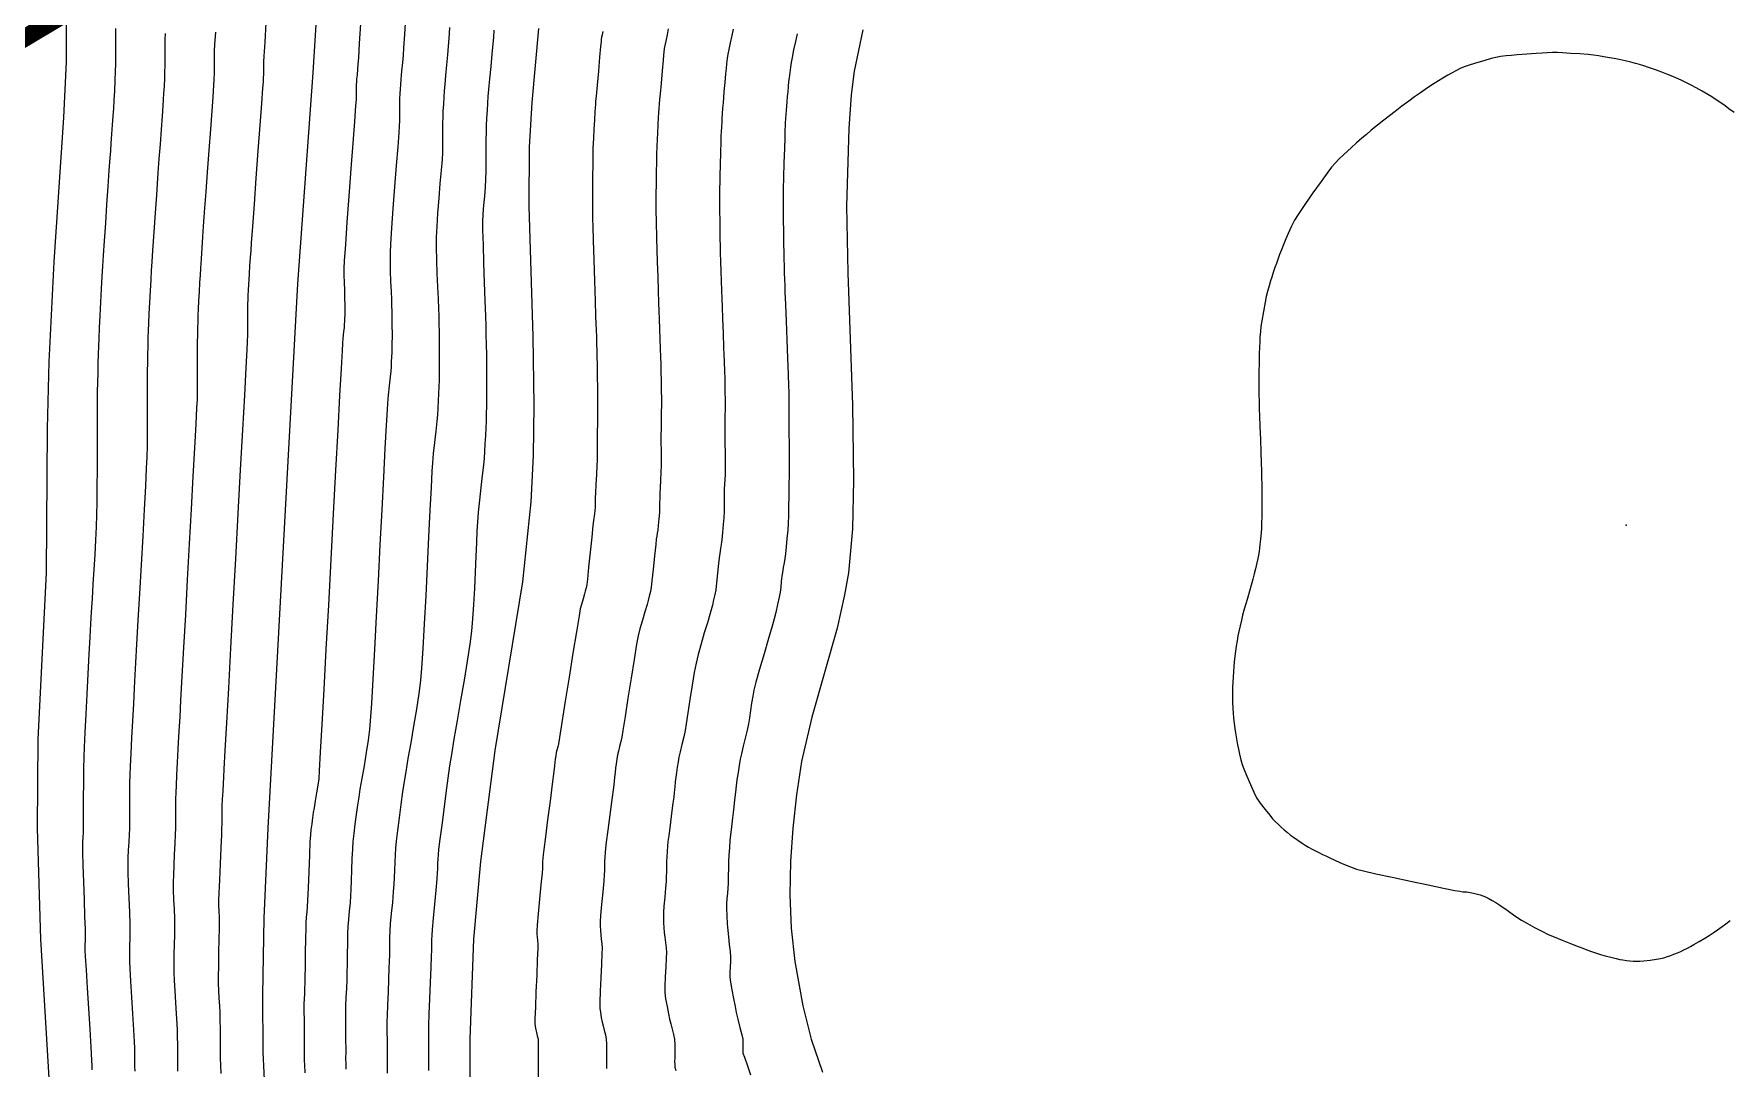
# Model space of a CAD drawing. Extents: x 27 to 849, y 0 to 853.
# Drawn here: x 85.5 to 180.9, y 538.4 to 596.6 of the extents above; entities that cross this region are included whole.
import ezdxf

# ---------------------------------------------------------------- set-up
doc = ezdxf.new("R2010")
doc.units = 0
doc.header["$LTSCALE"] = 2
for name, color, linetype in [('ARQ - PORTAS E ESQUADRIAS 1-50', 2, 'Continuous'), ('Curva 1 m', 5, 'Continuous'), ('Curva Mestra', 1, 'Continuous'), ('REL_Ponto_Cotado_Altimetrico_P', 7, 'Continuous')]:
    doc.layers.add(name, color=color, linetype=linetype)

msp = doc.modelspace()

# ---------------------------------------------------------------- linework, layer by layer
at = {"layer": 'ARQ - PORTAS E ESQUADRIAS 1-50', "const_width": 1}
msp.add_lwpolyline([(619.662, 64.962), (532.953, 53.734), (488.222, 57.382), (464.071, 66.688), (452.245, 74.702), (148.786, 382.232), (76.606, 469.903), (65.463, 493.563), (62.139, 582.817), (440.601, 808.535), (802.504, 491.862), (619.662, 64.962)], close=True, dxfattribs=at)
at = {"layer": 'Curva 1 m', "linetype": 'Continuous', "lineweight": -3}
for points, elevation in [([(106.357, 597.553), (106.299, 596.597), (106.254, 595.847), (106.227, 595.44), (106.192, 595.029), (106.146, 594.54), (106.103, 594.084), (106.076, 593.773), (106.06, 593.542), (106.044, 593.272), (106.03, 593.003), (106.02, 592.771), (106.017, 592.5), (106.017, 592.138), (106.016, 591.76), (106.01, 591.44), (105.984, 591.064), (105.925, 590.287), (105.843, 589.236), (105.751, 588.038), (105.658, 586.819), (105.576, 585.708), (105.516, 584.831), (105.49, 584.315), (105.49, 583.855), (105.504, 583.298), (105.526, 582.708), (105.55, 582.149), (105.57, 581.685), (105.581, 581.379), (105.589, 581.008), (105.596, 580.568), (105.602, 580.149), (105.604, 579.838), (105.603, 579.572), (105.599, 579.26), (105.593, 578.954), (105.587, 578.702), (105.577, 578.461), (105.564, 578.181), (105.548, 577.901), (105.532, 577.66), (105.499, 577.33), (105.445, 576.836), (105.387, 576.305), (105.345, 575.859), (105.322, 575.472), (105.275, 574.591), (105.208, 573.303), (105.124, 571.698), (105.028, 569.863), (104.925, 567.887), (104.818, 565.857), (104.712, 563.861), (104.611, 561.988), (104.519, 560.326), (104.442, 558.962), (104.382, 557.986), (104.344, 557.484), (104.267, 556.896), (104.157, 556.196), (104.03, 555.455), (103.906, 554.743), (103.799, 554.131), (103.727, 553.69), (103.662, 553.239), (103.588, 552.715), (103.514, 552.167), (103.45, 551.643), (103.403, 551.19), (103.376, 550.765), (103.351, 550.208), (103.329, 549.594), (103.308, 548.997), (103.29, 548.491), (103.274, 548.15), (103.24, 547.745), (103.193, 547.275), (103.148, 546.805), (103.117, 546.4), (103.104, 546.009), (103.094, 545.461), (103.086, 544.85), (103.078, 544.27), (103.069, 543.816), (103.054, 543.401), (103.033, 542.914), (103.011, 542.408), (102.993, 541.941), (102.982, 541.566), (102.98, 541.198), (102.983, 540.756), (102.987, 540.305), (102.992, 539.907), (102.995, 539.627), (102.995, 539.338), (102.994, 539.002), (102.995, 538.666), (102.998, 538.377)], 42), ([(90.046, 596.94), (90.041, 596.604), (90.042, 596.188), (90.044, 595.74), (90.045, 595.308), (90.041, 594.94), (90.028, 594.536), (90.006, 594.012), (89.979, 593.44), (89.952, 592.892), (89.927, 592.44), (89.898, 592.01), (89.862, 591.513), (89.823, 590.992), (89.785, 590.494), (89.753, 590.065), (89.724, 589.653), (89.676, 588.951), (89.613, 588.046), (89.543, 587.027), (89.472, 585.981), (89.406, 584.997), (89.351, 584.162), (89.313, 583.565), (89.28, 582.98), (89.243, 582.289), (89.203, 581.542), (89.166, 580.794), (89.132, 580.097), (89.104, 579.503), (89.086, 579.065), (89.071, 578.621), (89.056, 578.11), (89.042, 577.565), (89.03, 577.02), (89.02, 576.509), (89.013, 576.065), (89.01, 575.623), (89.009, 574.942), (89.009, 574.088), (89.008, 573.127), (89.006, 572.128), (89.001, 571.157), (88.991, 570.28), (88.976, 569.565), (88.951, 568.9), (88.915, 568.148), (88.872, 567.34), (88.823, 566.502), (88.773, 565.664), (88.724, 564.856), (88.68, 564.105), (88.642, 563.44), (88.602, 562.693), (88.55, 561.729), (88.49, 560.631), (88.428, 559.477), (88.368, 558.351), (88.316, 557.332), (88.276, 556.501), (88.254, 555.94), (88.242, 555.293), (88.234, 554.49), (88.231, 553.642), (88.229, 552.86), (88.228, 552.256), (88.225, 551.94), (88.216, 551.706), (88.202, 551.433), (88.189, 551.161), (88.182, 550.927), (88.19, 550.577), (88.212, 549.857), (88.243, 548.918), (88.277, 547.906), (88.307, 546.971), (88.33, 546.262), (88.34, 545.927), (88.335, 545.652), (88.326, 545.339), (88.324, 545.065), (88.341, 544.727), (88.386, 543.977), (88.447, 542.953), (88.518, 541.794), (88.589, 540.637), (88.651, 539.621), (88.695, 538.884), (88.713, 538.565), (88.716, 538.349)], 36), ([(92.842, 596.65), (92.822, 596.315), (92.817, 595.968), (92.819, 595.565), (92.821, 595.162), (92.818, 594.815), (92.808, 594.514), (92.792, 594.126), (92.772, 593.7), (92.751, 593.288), (92.732, 592.94), (92.708, 592.586), (92.666, 592.001), (92.611, 591.259), (92.55, 590.434), (92.488, 589.598), (92.431, 588.825), (92.385, 588.19), (92.342, 587.569), (92.29, 586.827), (92.235, 586.023), (92.18, 585.212), (92.129, 584.453), (92.086, 583.801), (92.056, 583.315), (92.026, 582.794), (91.993, 582.174), (91.959, 581.515), (91.927, 580.881), (91.901, 580.336), (91.885, 579.94), (91.871, 579.533), (91.858, 579.062), (91.847, 578.568), (91.837, 578.097), (91.83, 577.69), (91.828, 577.299), (91.827, 576.688), (91.828, 575.928), (91.827, 575.09), (91.823, 574.244), (91.816, 573.462), (91.803, 572.815), (91.777, 572.197), (91.726, 571.186), (91.656, 569.88), (91.574, 568.374), (91.484, 566.765), (91.393, 565.15), (91.307, 563.626), (91.231, 562.29), (91.172, 561.237), (91.135, 560.565), (91.095, 559.823), (91.047, 558.934), (90.994, 557.973), (90.943, 557.017), (90.898, 556.142), (90.863, 555.424), (90.844, 554.94), (90.835, 554.478), (90.831, 553.927), (90.829, 553.343), (90.829, 552.78), (90.827, 552.294), (90.822, 551.94), (90.808, 551.574), (90.787, 551.149), (90.764, 550.704), (90.745, 550.28), (90.736, 549.913), (90.743, 549.48), (90.764, 548.803), (90.793, 548.008), (90.821, 547.219), (90.844, 546.563), (90.854, 546.163), (90.849, 545.765), (90.835, 545.302), (90.823, 544.839), (90.822, 544.441), (90.84, 544.044), (90.882, 543.334), (90.937, 542.438), (90.997, 541.484), (91.053, 540.602), (91.095, 539.92), (91.114, 539.566), (91.12, 539.253), (91.12, 538.884), (91.12, 538.532), (91.123, 538.273)], 37), ([(95.664, 596.742), (95.618, 596.033), (95.597, 595.69), (95.594, 595.459), (95.595, 595.19), (95.597, 594.921), (95.595, 594.69), (95.586, 594.429), (95.571, 594.09), (95.554, 593.738), (95.538, 593.44), (95.512, 593.074), (95.457, 592.308), (95.38, 591.268), (95.293, 590.077), (95.204, 588.862), (95.122, 587.747), (95.056, 586.856), (95.017, 586.315), (94.983, 585.815), (94.941, 585.221), (94.898, 584.59), (94.857, 583.981), (94.822, 583.454), (94.798, 583.065), (94.774, 582.639), (94.747, 582.129), (94.72, 581.607), (94.698, 581.145), (94.684, 580.815), (94.673, 580.468), (94.662, 580.065), (94.653, 579.662), (94.647, 579.315), (94.646, 578.995), (94.646, 578.487), (94.646, 577.864), (94.644, 577.203), (94.639, 576.578), (94.629, 576.065), (94.608, 575.602), (94.56, 574.668), (94.489, 573.349), (94.402, 571.73), (94.302, 569.896), (94.194, 567.932), (94.083, 565.923), (93.974, 563.954), (93.872, 562.11), (93.782, 560.477), (93.708, 559.139), (93.655, 558.182), (93.628, 557.69), (93.596, 557.102), (93.557, 556.392), (93.517, 555.64), (93.479, 554.927), (93.45, 554.333), (93.434, 553.94), (93.427, 553.579), (93.426, 553.159), (93.426, 552.721), (93.424, 552.301), (93.419, 551.94), (93.405, 551.576), (93.381, 551.063), (93.351, 550.47), (93.322, 549.866), (93.299, 549.319), (93.289, 548.9), (93.296, 548.448), (93.314, 547.924), (93.338, 547.376), (93.358, 546.852), (93.368, 546.4), (93.364, 545.941), (93.349, 545.401), (93.332, 544.831), (93.32, 544.285), (93.32, 543.816), (93.338, 543.372), (93.373, 542.782), (93.416, 542.126), (93.46, 541.485), (93.496, 540.938), (93.515, 540.566), (93.522, 540.202), (93.524, 539.768), (93.524, 539.322), (93.524, 538.922), (93.528, 538.627), (93.54, 538.273)], 38), ([(98.511, 597.259), (98.442, 596.173), (98.393, 595.392), (98.373, 595.065), (98.371, 594.906), (98.373, 594.724), (98.372, 594.565), (98.365, 594.381), (98.354, 594.146), (98.343, 593.94), (98.318, 593.585), (98.255, 592.724), (98.166, 591.499), (98.06, 590.052), (97.948, 588.525), (97.841, 587.058), (97.748, 585.794), (97.681, 584.874), (97.65, 584.44), (97.622, 584.046), (97.59, 583.577), (97.56, 583.134), (97.54, 582.815), (97.524, 582.541), (97.507, 582.215), (97.492, 581.908), (97.483, 581.69), (97.475, 581.451), (97.469, 581.179), (97.464, 580.94), (97.464, 580.663), (97.464, 580.215), (97.462, 579.723), (97.455, 579.315), (97.434, 578.885), (97.379, 577.848), (97.295, 576.304), (97.19, 574.356), (97.067, 572.103), (96.933, 569.648), (96.793, 567.09), (96.653, 564.531), (96.518, 562.072), (96.394, 559.815), (96.287, 557.859), (96.202, 556.307), (96.145, 555.258), (96.12, 554.815), (96.101, 554.454), (96.077, 554.016), (96.053, 553.571), (96.034, 553.189), (96.023, 552.94), (96.02, 552.709), (96.019, 552.44), (96.019, 552.171), (96.016, 551.94), (96.001, 551.57), (95.969, 550.845), (95.928, 549.938), (95.887, 549.026), (95.856, 548.284), (95.843, 547.887), (95.848, 547.598), (95.861, 547.262), (95.875, 546.926), (95.883, 546.637), (95.878, 546.296), (95.865, 545.692), (95.848, 544.951), (95.831, 544.203), (95.82, 543.574), (95.818, 543.191), (95.835, 542.815), (95.865, 542.379), (95.896, 541.942), (95.916, 541.566), (95.922, 541.179), (95.924, 540.612), (95.925, 539.981), (95.927, 539.399), (95.933, 538.982), (95.946, 538.603), (95.967, 538.129)], 39), ([(103.828, 597.194), (103.76, 596.096), (103.711, 595.295), (103.688, 594.94), (103.663, 594.655), (103.633, 594.332), (103.612, 594.107), (103.602, 593.947), (103.591, 593.765), (103.584, 593.606), (103.583, 593.413), (103.583, 593.162), (103.579, 592.94), (103.554, 592.58), (103.49, 591.715), (103.398, 590.485), (103.29, 589.034), (103.176, 587.504), (103.068, 586.037), (102.976, 584.776), (102.911, 583.863), (102.886, 583.44), (102.889, 583.075), (102.904, 582.636), (102.921, 582.233), (102.932, 581.972), (102.937, 581.715), (102.941, 581.423), (102.943, 581.202), (102.942, 581.018), (102.939, 580.809), (102.934, 580.633), (102.928, 580.467), (102.918, 580.278), (102.907, 580.113), (102.882, 579.871), (102.844, 579.522), (102.813, 579.212), (102.791, 578.818), (102.736, 577.806), (102.654, 576.279), (102.55, 574.339), (102.429, 572.088), (102.297, 569.628), (102.159, 567.063), (102.021, 564.493), (101.887, 562.021), (101.764, 559.75), (101.656, 557.781), (101.569, 556.217), (101.508, 555.16), (101.478, 554.712), (101.43, 554.352), (101.36, 553.92), (101.284, 553.48), (101.215, 553.091), (101.17, 552.815), (101.128, 552.526), (101.082, 552.191), (101.039, 551.855), (101.008, 551.565), (100.987, 551.165), (100.954, 550.417), (100.917, 549.5), (100.881, 548.592), (100.851, 547.87), (100.835, 547.512), (100.811, 547.233), (100.779, 546.915), (100.757, 546.637), (100.748, 546.321), (100.737, 545.706), (100.723, 544.939), (100.71, 544.166), (100.7, 543.534), (100.693, 543.191), (100.683, 542.931), (100.67, 542.629), (100.657, 542.326), (100.649, 542.066), (100.649, 541.698), (100.653, 541.075), (100.659, 540.377), (100.664, 539.785), (100.666, 539.482), (100.666, 539.282), (100.666, 539.056), (100.668, 538.857), (100.677, 538.616), (100.696, 538.182)], 41), ([(108.832, 596.995), (108.796, 596.384), (108.766, 595.94), (108.726, 595.462), (108.673, 594.887), (108.618, 594.301), (108.57, 593.789), (108.54, 593.44), (108.516, 593.093), (108.492, 592.689), (108.47, 592.285), (108.456, 591.937), (108.451, 591.626), (108.451, 591.214), (108.451, 590.757), (108.449, 590.313), (108.44, 589.94), (108.416, 589.571), (108.367, 588.971), (108.303, 588.216), (108.234, 587.384), (108.169, 586.551), (108.12, 585.794), (108.094, 585.19), (108.093, 584.609), (108.108, 583.912), (108.133, 583.159), (108.163, 582.409), (108.193, 581.724), (108.218, 581.163), (108.231, 580.786), (108.24, 580.353), (108.249, 579.838), (108.257, 579.308), (108.263, 578.831), (108.265, 578.475), (108.263, 578.075), (108.257, 577.608), (108.249, 577.148), (108.239, 576.77), (108.225, 576.409), (108.205, 575.989), (108.182, 575.569), (108.157, 575.208), (108.121, 574.837), (108.061, 574.285), (107.991, 573.649), (107.925, 573.025), (107.877, 572.507), (107.848, 572.03), (107.801, 571.102), (107.738, 569.831), (107.664, 568.322), (107.583, 566.683), (107.499, 565.02), (107.415, 563.439), (107.336, 562.047), (107.266, 560.951), (107.209, 560.257), (107.113, 559.514), (106.979, 558.636), (106.821, 557.69), (106.657, 556.743), (106.502, 555.862), (106.372, 555.114), (106.284, 554.565), (106.201, 553.978), (106.104, 553.269), (106.004, 552.518), (105.913, 551.805), (105.84, 551.21), (105.799, 550.815), (105.775, 550.449), (105.758, 550.024), (105.745, 549.58), (105.73, 549.154), (105.712, 548.788), (105.676, 548.352), (105.621, 547.763), (105.56, 547.13), (105.507, 546.56), (105.477, 546.163), (105.463, 545.765), (105.456, 545.302), (105.452, 544.839), (105.445, 544.441), (105.431, 544.055), (105.406, 543.438), (105.377, 542.71), (105.348, 541.992), (105.325, 541.403), (105.315, 541.066), (105.314, 540.767), (105.316, 540.419), (105.321, 540.072), (105.323, 539.773), (105.324, 539.47), (105.324, 539.036), (105.325, 538.566), (105.326, 538.156)], 43), ([(111.331, 596.844), (111.305, 596.44), (111.273, 596.068), (111.22, 595.487), (111.156, 594.799), (111.091, 594.104), (111.037, 593.506), (111.004, 593.107), (110.979, 592.745), (110.952, 592.325), (110.927, 591.885), (110.906, 591.465), (110.892, 591.103), (110.885, 590.681), (110.884, 590.117), (110.884, 589.497), (110.881, 588.909), (110.871, 588.44), (110.845, 588.01), (110.803, 587.513), (110.757, 586.992), (110.718, 586.494), (110.698, 586.065), (110.703, 585.583), (110.725, 584.768), (110.758, 583.747), (110.797, 582.65), (110.834, 581.606), (110.864, 580.744), (110.881, 580.194), (110.891, 579.722), (110.901, 579.164), (110.911, 578.572), (110.919, 577.997), (110.924, 577.493), (110.926, 577.112), (110.925, 576.696), (110.92, 576.21), (110.912, 575.704), (110.903, 575.23), (110.892, 574.838), (110.877, 574.462), (110.858, 574.025), (110.834, 573.568), (110.809, 573.132), (110.783, 572.756), (110.745, 572.364), (110.683, 571.79), (110.608, 571.108), (110.529, 570.392), (110.459, 569.716), (110.408, 569.154), (110.379, 568.681), (110.349, 568.02), (110.315, 567.221), (110.279, 566.339), (110.237, 565.426), (110.19, 564.535), (110.136, 563.719), (110.074, 563.029), (109.979, 562.292), (109.835, 561.346), (109.658, 560.265), (109.465, 559.124), (109.27, 557.997), (109.091, 556.958), (108.942, 556.081), (108.841, 555.44), (108.745, 554.759), (108.632, 553.915), (108.512, 552.999), (108.397, 552.102), (108.298, 551.316), (108.227, 550.732), (108.194, 550.44), (108.18, 550.206), (108.17, 549.933), (108.162, 549.661), (108.15, 549.427), (108.122, 549.09), (108.064, 548.45), (107.992, 547.661), (107.92, 546.876), (107.863, 546.247), (107.837, 545.927), (107.829, 545.652), (107.825, 545.34), (107.821, 545.065), (107.809, 544.753), (107.784, 544.103), (107.751, 543.252), (107.715, 542.336), (107.682, 541.492), (107.658, 540.857), (107.648, 540.565), (107.647, 540.359), (107.65, 540.125), (107.652, 539.919), (107.653, 539.605), (107.654, 539), (107.655, 538.303)], 44), ([(117.462, 596.763), (117.423, 596.579), (117.398, 596.461), (117.38, 596.327), (117.364, 596.192), (117.34, 595.932), (117.285, 595.325), (117.214, 594.542), (117.143, 593.755), (117.087, 593.137), (117.063, 592.859), (117.048, 592.67), (117.035, 592.482), (117.021, 592.257), (116.995, 591.8), (116.964, 591.255), (116.937, 590.766), (116.922, 590.478), (116.913, 590.199), (116.905, 589.881), (116.899, 589.603), (116.895, 589.255), (116.89, 588.622), (116.884, 587.896), (116.88, 587.271), (116.878, 586.94), (116.881, 586.701), (116.885, 586.429), (116.89, 586.19), (116.901, 585.823), (116.926, 585.008), (116.96, 583.92), (116.997, 582.733), (117.032, 581.621), (117.059, 580.758), (117.073, 580.319), (117.086, 579.974), (117.102, 579.574), (117.118, 579.173), (117.129, 578.829), (117.136, 578.505), (117.145, 577.988), (117.156, 577.366), (117.165, 576.727), (117.172, 576.158), (117.175, 575.747), (117.171, 575.3), (117.162, 574.75), (117.152, 574.197), (117.144, 573.738), (117.14, 573.474), (117.143, 573.205), (117.148, 572.899), (117.148, 572.63), (117.135, 572.341), (117.109, 571.842), (117.078, 571.279), (117.052, 570.798), (117.039, 570.547), (117.036, 570.371), (117.034, 570.169), (117.029, 570.001), (117.016, 569.825), (116.997, 569.628), (116.983, 569.506), (116.962, 569.381), (116.94, 569.256), (116.911, 568.978), (116.844, 568.322), (116.757, 567.474), (116.669, 566.621), (116.599, 565.952), (116.566, 565.654), (116.527, 565.466), (116.481, 565.279), (116.435, 565.119), (116.352, 564.843), (116.263, 564.535), (116.197, 564.279), (116.128, 563.881), (115.983, 562.998), (115.787, 561.795), (115.568, 560.434), (115.35, 559.079), (115.159, 557.894), (115.022, 557.043), (114.964, 556.69), (114.927, 556.523), (114.881, 556.334), (114.849, 556.19), (114.818, 556.003), (114.791, 555.815), (114.77, 555.627), (114.75, 555.44), (114.711, 555.137), (114.618, 554.422), (114.494, 553.461), (114.358, 552.418), (114.234, 551.457), (114.141, 550.743), (114.103, 550.44), (114.088, 550.252), (114.077, 550.065), (114.073, 549.877), (114.069, 549.69), (114.044, 549.403), (113.986, 548.76), (113.911, 547.94), (113.836, 547.119), (113.779, 546.477), (113.755, 546.19), (113.759, 546.002), (113.771, 545.815), (113.793, 545.628), (113.812, 545.44), (113.803, 545.166), (113.778, 544.527), (113.743, 543.669), (113.704, 542.736), (113.67, 541.873), (113.646, 541.226), (113.639, 540.94), (113.662, 540.773), (113.698, 540.584), (113.729, 540.44), (113.778, 540.253), (113.821, 540.065), (113.826, 539.783), (113.827, 539.192), (113.827, 538.493), (113.826, 537.883)], 46), ([(121.144, 596.913), (121.081, 596.592), (121.003, 596.231), (120.952, 595.982), (120.927, 595.811), (120.903, 595.616), (120.884, 595.445), (120.856, 595.149), (120.802, 594.561), (120.74, 593.871), (120.686, 593.269), (120.658, 592.945), (120.639, 592.705), (120.618, 592.43), (120.602, 592.19), (120.585, 591.926), (120.561, 591.513), (120.536, 591.063), (120.517, 590.687), (120.504, 590.31), (120.491, 589.837), (120.479, 589.351), (120.47, 588.937), (120.466, 588.589), (120.461, 588.148), (120.457, 587.681), (120.455, 587.256), (120.455, 586.94), (120.458, 586.593), (120.464, 586.19), (120.471, 585.787), (120.479, 585.44), (120.488, 585.112), (120.505, 584.531), (120.528, 583.789), (120.554, 582.977), (120.579, 582.187), (120.6, 581.509), (120.616, 581.036), (120.633, 580.583), (120.653, 580.048), (120.676, 579.48), (120.697, 578.927), (120.715, 578.437), (120.727, 578.057), (120.737, 577.624), (120.746, 577.109), (120.754, 576.578), (120.759, 576.102), (120.761, 575.746), (120.758, 575.351), (120.749, 574.892), (120.74, 574.433), (120.735, 574.041), (120.739, 573.646), (120.747, 573.185), (120.753, 572.729), (120.752, 572.353), (120.737, 571.974), (120.712, 571.525), (120.686, 571.1), (120.67, 570.791), (120.665, 570.535), (120.662, 570.236), (120.659, 569.941), (120.651, 569.699), (120.625, 569.354), (120.587, 568.966), (120.559, 568.708), (120.533, 568.549), (120.499, 568.367), (120.473, 568.208), (120.44, 567.895), (120.376, 567.257), (120.3, 566.506), (120.232, 565.852), (120.192, 565.507), (120.145, 565.267), (120.082, 564.995), (120.023, 564.757), (119.956, 564.524), (119.835, 564.122), (119.692, 563.637), (119.555, 563.153), (119.455, 562.757), (119.368, 562.286), (119.228, 561.439), (119.057, 560.374), (118.878, 559.248), (118.715, 558.216), (118.591, 557.436), (118.53, 557.065), (118.477, 556.823), (118.409, 556.539), (118.345, 556.267), (118.3, 556.065), (118.259, 555.827), (118.217, 555.554), (118.183, 555.315), (118.156, 555.076), (118.128, 554.804), (118.102, 554.565), (118.06, 554.232), (117.97, 553.548), (117.858, 552.69), (117.746, 551.831), (117.658, 551.148), (117.617, 550.815), (117.597, 550.576), (117.578, 550.304), (117.565, 550.065), (117.559, 549.826), (117.556, 549.554), (117.549, 549.315), (117.52, 548.984), (117.462, 548.362), (117.395, 547.643), (117.339, 547.02), (117.313, 546.69), (117.316, 546.451), (117.329, 546.179), (117.345, 545.94), (117.372, 545.701), (117.406, 545.429), (117.428, 545.19), (117.419, 544.889), (117.393, 544.286), (117.359, 543.528), (117.325, 542.765), (117.301, 542.144), (117.298, 541.815), (117.328, 541.574), (117.379, 541.29), (117.434, 541.018), (117.477, 540.815), (117.539, 540.576), (117.612, 540.305), (117.661, 540.066), (117.671, 539.806), (117.673, 539.356), (117.67, 538.85), (117.667, 538.417)], 47), ([(124.793, 596.9), (124.727, 596.553), (124.64, 596.14), (124.557, 595.758), (124.506, 595.502), (124.469, 595.247), (124.433, 594.954), (124.404, 594.698), (124.374, 594.389), (124.329, 593.897), (124.283, 593.388), (124.253, 593.031), (124.232, 592.764), (124.208, 592.452), (124.185, 592.145), (124.168, 591.898), (124.154, 591.667), (124.138, 591.397), (124.123, 591.128), (124.112, 590.896), (124.101, 590.555), (124.085, 589.959), (124.066, 589.272), (124.051, 588.655), (124.042, 588.271), (124.038, 587.964), (124.034, 587.606), (124.032, 587.248), (124.032, 586.94), (124.035, 586.627), (124.041, 586.167), (124.049, 585.639), (124.058, 585.12), (124.067, 584.69), (124.077, 584.319), (124.091, 583.836), (124.108, 583.291), (124.126, 582.73), (124.144, 582.202), (124.159, 581.754), (124.176, 581.282), (124.202, 580.598), (124.232, 579.796), (124.264, 578.97), (124.293, 578.214), (124.314, 577.621), (124.326, 577.286), (124.334, 576.914), (124.341, 576.475), (124.346, 576.055), (124.348, 575.745), (124.346, 575.482), (124.34, 575.176), (124.334, 574.871), (124.331, 574.608), (124.334, 574.255), (124.341, 573.666), (124.35, 573), (124.356, 572.417), (124.356, 572.077), (124.346, 571.836), (124.33, 571.556), (124.313, 571.276), (124.301, 571.035), (124.296, 570.718), (124.292, 570.261), (124.285, 569.782), (124.273, 569.397), (124.246, 569.026), (124.205, 568.58), (124.164, 568.172), (124.134, 567.91), (124.095, 567.671), (124.045, 567.399), (124.006, 567.16), (123.972, 566.837), (123.92, 566.298), (123.865, 565.74), (123.818, 565.359), (123.768, 565.098), (123.701, 564.795), (123.629, 564.493), (123.564, 564.234), (123.487, 563.965), (123.35, 563.504), (123.177, 562.926), (122.996, 562.306), (122.833, 561.717), (122.712, 561.234), (122.609, 560.7), (122.49, 559.98), (122.366, 559.184), (122.25, 558.422), (122.156, 557.804), (122.095, 557.44), (122.016, 557.078), (121.915, 556.651), (121.818, 556.243), (121.751, 555.94), (121.705, 555.681), (121.657, 555.378), (121.612, 555.075), (121.576, 554.815), (121.545, 554.555), (121.514, 554.253), (121.483, 553.95), (121.455, 553.69), (121.41, 553.344), (121.334, 552.767), (121.248, 552.113), (121.173, 551.536), (121.131, 551.19), (121.108, 550.93), (121.086, 550.628), (121.066, 550.325), (121.053, 550.065), (121.045, 549.805), (121.042, 549.502), (121.037, 549.2), (121.029, 548.94), (120.998, 548.582), (120.947, 548.065), (120.897, 547.548), (120.872, 547.19), (120.873, 546.93), (120.884, 546.627), (120.901, 546.325), (120.919, 546.065), (120.946, 545.805), (120.986, 545.503), (121.022, 545.2), (121.043, 544.94), (121.036, 544.629), (121.009, 544.134), (120.978, 543.569), (120.956, 543.05), (120.957, 542.69), (121.002, 542.328), (121.078, 541.902), (121.161, 541.495), (121.226, 541.19), (121.291, 540.93), (121.374, 540.629), (121.452, 540.328), (121.502, 540.066), (121.518, 539.755), (121.517, 539.36), (121.509, 539.006), (121.505, 538.816), (121.509, 538.65), (121.523, 538.485), (121.583, 538.308)], 48), ([(128.393, 596.635), (128.306, 596.217), (128.204, 595.738), (128.114, 595.305), (128.059, 595.023), (128.022, 594.767), (127.983, 594.463), (127.948, 594.171), (127.923, 593.95), (127.897, 593.685), (127.87, 593.383), (127.848, 593.117), (127.824, 592.806), (127.788, 592.328), (127.754, 591.868), (127.735, 591.607), (127.726, 591.447), (127.715, 591.265), (127.707, 591.106), (127.699, 590.812), (127.681, 590.178), (127.66, 589.372), (127.638, 588.562), (127.621, 587.917), (127.614, 587.606), (127.611, 587.394), (127.609, 587.152), (127.608, 586.94), (127.612, 586.683), (127.619, 586.17), (127.629, 585.52), (127.64, 584.852), (127.649, 584.286), (127.656, 583.94), (127.665, 583.601), (127.677, 583.206), (127.69, 582.811), (127.702, 582.472), (127.715, 582.112), (127.741, 581.405), (127.776, 580.469), (127.816, 579.423), (127.855, 578.386), (127.889, 577.476), (127.913, 576.813), (127.924, 576.514), (127.929, 576.256), (127.934, 575.965), (127.935, 575.743), (127.933, 575.562), (127.929, 575.356), (127.927, 575.175), (127.929, 574.882), (127.936, 574.263), (127.944, 573.483), (127.953, 572.703), (127.959, 572.088), (127.96, 571.8), (127.953, 571.634), (127.941, 571.445), (127.933, 571.279), (127.93, 571.05), (127.926, 570.603), (127.919, 570.053), (127.91, 569.512), (127.895, 569.095), (127.868, 568.711), (127.827, 568.246), (127.782, 567.774), (127.74, 567.371), (127.71, 567.113), (127.673, 566.877), (127.623, 566.602), (127.574, 566.332), (127.538, 566.113), (127.508, 565.826), (127.479, 565.498), (127.445, 565.212), (127.389, 564.933), (127.298, 564.522), (127.196, 564.081), (127.106, 563.712), (126.994, 563.313), (126.791, 562.61), (126.541, 561.75), (126.291, 560.883), (126.085, 560.154), (125.97, 559.712), (125.904, 559.371), (125.841, 558.973), (125.78, 558.556), (125.72, 558.157), (125.661, 557.815), (125.583, 557.452), (125.479, 557.008), (125.368, 556.546), (125.27, 556.127), (125.202, 555.815), (125.141, 555.469), (125.076, 555.065), (125.016, 554.662), (124.968, 554.315), (124.927, 553.959), (124.883, 553.541), (124.841, 553.134), (124.807, 552.815), (124.77, 552.526), (124.724, 552.19), (124.679, 551.854), (124.645, 551.565), (124.617, 551.246), (124.587, 550.839), (124.56, 550.421), (124.541, 550.065), (124.53, 549.695), (124.523, 549.253), (124.516, 548.842), (124.508, 548.565), (124.484, 548.286), (124.45, 547.969), (124.43, 547.69), (124.433, 547.413), (124.448, 547.002), (124.469, 546.56), (124.493, 546.19), (124.53, 545.829), (124.583, 545.403), (124.633, 544.994), (124.659, 544.69), (124.654, 544.43), (124.633, 544.127), (124.615, 543.824), (124.615, 543.565), (124.653, 543.281), (124.726, 542.848), (124.817, 542.357), (124.906, 541.899), (124.975, 541.565), (125.065, 541.184), (125.183, 540.727), (125.289, 540.313), (125.342, 540.067), (125.352, 539.837), (125.348, 539.577), (125.344, 539.442), (125.347, 539.359), (125.353, 539.276), (125.431, 539.051), (125.6, 538.569), (125.773, 538.068)], 49), ([(181.123, 592.206), (180.834, 592.428), (180.624, 592.583), (180.387, 592.751), (180.113, 592.935), (179.869, 593.092), (179.643, 593.227), (179.326, 593.412), (178.992, 593.601), (178.717, 593.75), (178.456, 593.88), (178.149, 594.026), (177.844, 594.165), (177.593, 594.276), (177.346, 594.376), (177.055, 594.489), (176.769, 594.595), (176.536, 594.679), (176.314, 594.752), (176.056, 594.833), (175.796, 594.91), (175.571, 594.973), (175.319, 595.037), (174.994, 595.113), (174.661, 595.188), (174.381, 595.247), (174.114, 595.298), (173.803, 595.353), (173.491, 595.404), (173.222, 595.442), (172.914, 595.47), (172.44, 595.506), (171.917, 595.542), (171.463, 595.57), (171.193, 595.582), (170.916, 595.58), (170.6, 595.568), (170.323, 595.554), (169.986, 595.532), (169.454, 595.495), (168.921, 595.455), (168.584, 595.427), (168.306, 595.397), (167.989, 595.358), (167.714, 595.312), (167.459, 595.246), (167.043, 595.127), (166.575, 594.988), (166.169, 594.864), (165.934, 594.785), (165.715, 594.688), (165.469, 594.565), (165.257, 594.452), (165.023, 594.321), (164.737, 594.153), (164.488, 594.001), (164.243, 593.841), (163.873, 593.593), (163.475, 593.322), (163.145, 593.092), (162.824, 592.859), (162.435, 592.57), (162.046, 592.277), (161.726, 592.032), (161.417, 591.788), (161.057, 591.498), (160.707, 591.213), (160.432, 590.984), (160.177, 590.764), (159.88, 590.502), (159.593, 590.244), (159.364, 590.034), (159.154, 589.834), (158.91, 589.599), (158.673, 589.36), (158.478, 589.146), (158.263, 588.86), (157.885, 588.336), (157.426, 587.687), (156.968, 587.03), (156.592, 586.479), (156.381, 586.15), (156.212, 585.813), (156.03, 585.402), (155.866, 585.008), (155.75, 584.723), (155.657, 584.489), (155.552, 584.214), (155.451, 583.941), (155.368, 583.712), (155.288, 583.483), (155.197, 583.214), (155.11, 582.95), (155.042, 582.737), (154.959, 582.461), (154.868, 582.146), (154.797, 581.868), (154.731, 581.536), (154.637, 581.016), (154.547, 580.496), (154.495, 580.165), (154.468, 579.887), (154.446, 579.569), (154.43, 579.29), (154.42, 579.033), (154.407, 578.608), (154.393, 578.108), (154.381, 577.627), (154.376, 577.261), (154.377, 576.858), (154.384, 576.391), (154.394, 575.923), (154.403, 575.521), (154.416, 575.141), (154.44, 574.536), (154.468, 573.816), (154.496, 573.091), (154.519, 572.472), (154.532, 572.067), (154.539, 571.696), (154.545, 571.25), (154.549, 570.795), (154.551, 570.393), (154.552, 570.11), (154.55, 569.813), (154.547, 569.466), (154.54, 569.124), (154.53, 568.844), (154.509, 568.557), (154.477, 568.212), (154.445, 567.896), (154.422, 567.695), (154.394, 567.509), (154.358, 567.299), (154.323, 567.115), (154.272, 566.872), (154.197, 566.539), (154.126, 566.245), (154.043, 565.945), (153.892, 565.418), (153.717, 564.809), (153.561, 564.263), (153.468, 563.926), (153.399, 563.648), (153.322, 563.318), (153.251, 563.002), (153.202, 562.767), (153.154, 562.49), (153.105, 562.174), (153.066, 561.897), (153.033, 561.62), (152.999, 561.304), (152.972, 561.027), (152.95, 560.75), (152.928, 560.435), (152.912, 560.158), (152.902, 559.881), (152.895, 559.565), (152.893, 559.288), (152.9, 559.011), (152.913, 558.695), (152.93, 558.418), (152.955, 558.141), (152.99, 557.825), (153.026, 557.549), (153.066, 557.303), (153.124, 556.97), (153.185, 556.636), (153.234, 556.389), (153.295, 556.111), (153.369, 555.794), (153.447, 555.521), (153.542, 555.273), (153.708, 554.865), (153.908, 554.395), (154.104, 553.96), (154.257, 553.657), (154.465, 553.347), (154.737, 552.987), (154.994, 552.665), (155.157, 552.469), (155.305, 552.312), (155.482, 552.138), (155.64, 551.99), (155.803, 551.848), (155.992, 551.69), (156.162, 551.556), (156.331, 551.434), (156.576, 551.265), (156.821, 551.1), (156.994, 550.987), (157.175, 550.879), (157.385, 550.761), (157.568, 550.661), (157.752, 550.567), (157.962, 550.464), (158.148, 550.375), (158.343, 550.285), (158.69, 550.127), (159.114, 549.939), (159.538, 549.761), (159.887, 549.633), (160.267, 549.536), (160.973, 549.377), (161.891, 549.178), (162.908, 548.962), (163.909, 548.752), (164.782, 548.571), (165.411, 548.442), (165.685, 548.387), (165.869, 548.367), (166.081, 548.349), (166.265, 548.326), (166.466, 548.282), (166.695, 548.225), (166.844, 548.183), (166.991, 548.131), (167.134, 548.072), (167.283, 547.998), (167.513, 547.877), (167.714, 547.764), (167.949, 547.603), (168.35, 547.321), (168.795, 547.011), (169.163, 546.769), (169.503, 546.57), (169.903, 546.349), (170.308, 546.136), (170.661, 545.963), (170.996, 545.819), (171.449, 545.637), (171.929, 545.449), (172.347, 545.289), (172.611, 545.189), (172.84, 545.103), (173.106, 545.006), (173.374, 544.911), (173.606, 544.835), (173.868, 544.762), (174.194, 544.677), (174.497, 544.603), (174.691, 544.558), (174.871, 544.527), (175.076, 544.498), (175.257, 544.477), (175.439, 544.462), (175.648, 544.451), (175.831, 544.45), (176.055, 544.472), (176.409, 544.515), (176.764, 544.564), (176.989, 544.601), (177.174, 544.65), (177.383, 544.716), (177.564, 544.778), (177.744, 544.847), (177.95, 544.931), (178.129, 545.009), (178.306, 545.092), (178.507, 545.191), (178.681, 545.282), (178.869, 545.389), (179.162, 545.561), (179.475, 545.75), (179.726, 545.906), (179.945, 546.051), (180.197, 546.225), (180.448, 546.401), (180.662, 546.555), (180.91, 546.739)], 51)]:
    msp.add_lwpolyline(points, dxfattribs=dict(at, elevation=elevation))
at = {"layer": 'Curva Mestra', "lineweight": 0}
for points, elevation in [([(116.088, 644.66), (112.61, 638.833), (110.913, 635.69), (109.453, 632.565), (107.972, 628.815), (106.712, 625.065), (105.042, 619.44), (103.692, 614.44), (102.674, 610.065), (102.11, 606.94), (101.693, 603.19), (101.149, 594.44), (100.282, 582.565), (98.613, 551.94), (98.397, 546.873), (98.317, 542.566), (98.338, 539.336), (98.442, 537.007), (98.522, 536.146)], 40), ([(87.271, 597.565), (87.264, 595.065), (87.121, 591.94), (86.571, 583.815), (86.287, 578.19), (86.195, 574.44), (86.15, 566.315), (85.665, 556.94), (85.628, 551.94), (85.825, 545.69), (86.313, 537.565)], 35), ([(113.845, 596.94), (113.468, 592.773), (113.327, 590.268), (113.302, 586.94), (113.531, 579.601), (113.588, 575.748), (113.544, 572.907), (113.408, 570.303), (112.94, 565.801), (111.398, 556.315), (110.589, 550.065), (110.197, 545.69), (109.98, 540.065), (109.989, 536.94)], 45), ([(132.092, 596.873), (131.613, 594.544), (131.443, 593.203), (131.302, 591.315), (131.185, 586.94), (131.244, 583.19), (131.522, 575.742), (131.564, 571.523), (131.517, 568.793), (131.285, 566.315), (131.071, 565.065), (130.647, 563.19), (129.227, 558.19), (128.653, 555.69), (128.361, 553.815), (128.159, 551.94), (128.028, 550.065), (127.988, 548.19), (128.067, 546.315), (128.274, 544.44), (128.723, 541.94), (129.183, 540.067), (129.82, 538.207)], 50)]:
    msp.add_lwpolyline(points, dxfattribs=dict(at, elevation=elevation)).dxf.unprotected_set("ltscale", 0)
at = {"layer": 'REL_Ponto_Cotado_Altimetrico_P'}
msp.add_point((175.049, 568.987), dxfattribs=at)

doc.saveas('drawing.dxf')
